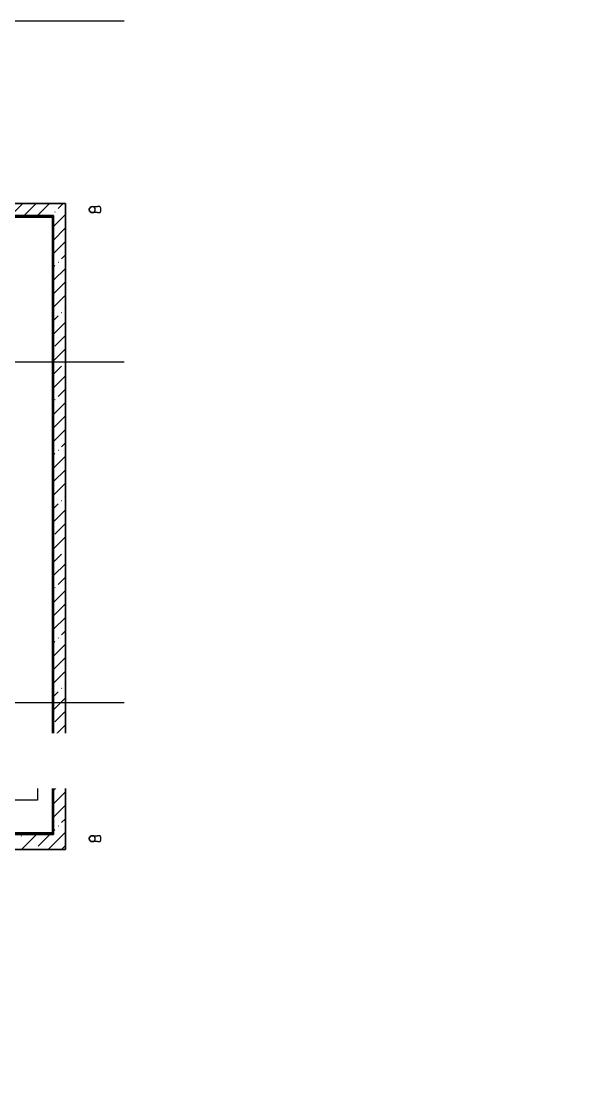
# Model space of a CAD drawing. Header units: millimetres. Extents: x -396912 to 182286, y -43638 to 41610.
# Drawn here: x -170405 to -161001, y 9078 to 26880 of the extents above; entities that cross this region are included whole.
import ezdxf
from ezdxf import colors
from ezdxf.entities.mleader import LeaderData, LeaderLine
from ezdxf.math import Vec2, Vec3

# ---------------------------------------------------------------- set-up
doc = ezdxf.new("R2010")
doc.units = ezdxf.units.MM
doc.linetypes.add('ADSK_Линия сетки', pattern=[25, 20, -2.5, 0, -2.5])
for name, color, linetype, lineweight in [('RC-Выноски', 7, 'Continuous', 0), ('Аннотация', 7, 'Continuous', 18), ('Обобщенные модели', 252, 'Continuous', 18), ('Ограждение', 252, 'Continuous', 9), ('Оси', 252, 'Continuous', 9), ('Стены наружные', 7, 'Continuous', 18)]:
    doc.layers.add(name, color=color, linetype=linetype, lineweight=lineweight)
doc.styles.add('RubezhCAD', font='', dxfattribs={"oblique": 10})
doc.styles.get('RubezhCAD').set_extended_font_data('GOST type A')
pattern_1 = [(0, (-204731, -798.36), (0, 600), []), (90, (-204731, -798.36), (-600, 4e-14), [])]

# ---------------------------------------------------------------- blocks, each defined once
blk = doc.blocks.new('подвал')
at = {"layer": 'Ограждение', "true_color": 0x636466}
h = blk.add_hatch(dxfattribs=at)
h.set_pattern_fill('FP_22', color=251, style=0, pattern_type=2)
h.set_pattern_definition(pattern_1)
h.paths.add_polyline_path([(-175592, 22687), (-175582, 22697), (-176852, 22697), (-176842, 22687), (-176413, 22687)])
h = blk.add_hatch(dxfattribs=at)
h.set_pattern_fill('FP_22', color=251, style=0, pattern_type=2)
h.set_pattern_definition(pattern_1)
h.paths.add_polyline_path([(-175582, 12377), (-175582, 22697), (-175592, 22687), (-175592, 12387)])
h = blk.add_hatch(dxfattribs=at)
h.set_pattern_fill('FP_22', color=251, style=0, pattern_type=2)
h.set_pattern_definition(pattern_1)
h.paths.add_polyline_path([(-177167, 12377), (-175582, 12377), (-175592, 12387), (-177192, 12387), (-177182, 12377)])
at = {"layer": 'Аннотация', "color": 251, "lineweight": 20, "true_color": 0x636466}
for p, q in [((-177133, 13434), (-175833, 13434)), ((-175833, 13434), (-175833, 12934)), ((-175833, 12934), (-177133, 12934))]:
    blk.add_line(p, q, dxfattribs=at)
at = {"layer": 'Обобщенные модели', "color": 251, "true_color": 0x636466}
for p, q in [((-174793, 22862), (-174834, 22862)), ((-174834, 22762), (-174793, 22762)), ((-174793, 12342), (-174834, 12342)), ((-174834, 12242), (-174793, 12242))]:
    blk.add_line(p, q, dxfattribs=at)
at = {"layer": 'Обобщенные модели', "color": 251, "true_color": 0x636466, "flags": 128}
for points in [[(-174970, 22812), (-174970, 22814), (-174970, 22816), (-174970, 22818), (-174969, 22820), (-174969, 22822), (-174969, 22824), (-174968, 22826), (-174967, 22828), (-174967, 22830), (-174966, 22831), (-174965, 22833), (-174964, 22835), (-174963, 22837), (-174962, 22838), (-174961, 22840), (-174960, 22842), (-174959, 22843), (-174958, 22845), (-174956, 22846), (-174955, 22848), (-174953, 22849), (-174952, 22850), (-174950, 22852), (-174949, 22853), (-174947, 22854), (-174945, 22855), (-174944, 22856), (-174942, 22857), (-174940, 22858), (-174938, 22859), (-174936, 22859), (-174934, 22860), (-174932, 22860), (-174930, 22861), (-174928, 22861), (-174926, 22861), (-174924, 22862), (-174922, 22862), (-174920, 22862), (-174920, 22862)], [(-174920, 22762), (-174922, 22762), (-174924, 22762), (-174926, 22762), (-174928, 22763), (-174930, 22763), (-174932, 22763), (-174934, 22764), (-174936, 22764), (-174938, 22765), (-174939, 22766), (-174941, 22767), (-174943, 22768), (-174945, 22769), (-174947, 22770), (-174948, 22771), (-174950, 22772), (-174951, 22773), (-174953, 22774), (-174954, 22776), (-174956, 22777), (-174957, 22779), (-174958, 22780), (-174960, 22782), (-174961, 22783), (-174962, 22785), (-174963, 22787), (-174964, 22788), (-174965, 22790), (-174966, 22792), (-174967, 22794), (-174967, 22796), (-174968, 22798), (-174968, 22799), (-174969, 22801), (-174969, 22803), (-174970, 22805), (-174970, 22807), (-174970, 22809), (-174970, 22811), (-174970, 22812)], [(-174920, 22862), (-174920, 22862), (-174920, 22862), (-174919, 22862), (-174918, 22862), (-174917, 22862), (-174916, 22862), (-174915, 22862), (-174914, 22862), (-174912, 22862), (-174910, 22862), (-174908, 22862), (-174906, 22862), (-174903, 22862), (-174901, 22862), (-174898, 22862), (-174895, 22862), (-174892, 22862), (-174889, 22862), (-174886, 22862), (-174882, 22862), (-174878, 22862), (-174875, 22862), (-174871, 22862), (-174867, 22862), (-174862, 22862), (-174858, 22862), (-174854, 22862), (-174849, 22862), (-174845, 22862), (-174840, 22862), (-174836, 22862), (-174834, 22862)], [(-174834, 22762), (-174838, 22762), (-174843, 22762), (-174848, 22762), (-174852, 22762), (-174856, 22762), (-174861, 22762), (-174865, 22762), (-174869, 22762), (-174873, 22762), (-174877, 22762), (-174881, 22762), (-174884, 22762), (-174888, 22762), (-174891, 22762), (-174894, 22762), (-174897, 22762), (-174900, 22762), (-174902, 22762), (-174905, 22762), (-174907, 22762), (-174909, 22762), (-174911, 22762), (-174913, 22762), (-174914, 22762), (-174916, 22762), (-174917, 22762), (-174918, 22762), (-174919, 22762), (-174919, 22762), (-174920, 22762), (-174920, 22762), (-174920, 22762)], [(-174970, 12292), (-174970, 12294), (-174970, 12296), (-174970, 12298), (-174969, 12300), (-174969, 12302), (-174969, 12304), (-174968, 12306), (-174967, 12308), (-174967, 12310), (-174966, 12311), (-174965, 12313), (-174964, 12315), (-174963, 12317), (-174962, 12318), (-174961, 12320), (-174960, 12322), (-174959, 12323), (-174958, 12325), (-174956, 12326), (-174955, 12328), (-174953, 12329), (-174952, 12330), (-174950, 12332), (-174949, 12333), (-174947, 12334), (-174945, 12335), (-174944, 12336), (-174942, 12337), (-174940, 12338), (-174938, 12339), (-174936, 12339), (-174934, 12340), (-174932, 12340), (-174930, 12341), (-174928, 12341), (-174926, 12341), (-174924, 12342), (-174922, 12342), (-174920, 12342), (-174920, 12342)], [(-174920, 12242), (-174922, 12242), (-174924, 12242), (-174926, 12242), (-174928, 12243), (-174930, 12243), (-174932, 12243), (-174934, 12244), (-174936, 12244), (-174938, 12245), (-174939, 12246), (-174941, 12247), (-174943, 12248), (-174945, 12249), (-174947, 12250), (-174948, 12251), (-174950, 12252), (-174951, 12253), (-174953, 12254), (-174954, 12256), (-174956, 12257), (-174957, 12259), (-174958, 12260), (-174960, 12262), (-174961, 12263), (-174962, 12265), (-174963, 12267), (-174964, 12268), (-174965, 12270), (-174966, 12272), (-174967, 12274), (-174967, 12276), (-174968, 12278), (-174968, 12279), (-174969, 12281), (-174969, 12283), (-174970, 12285), (-174970, 12287), (-174970, 12289), (-174970, 12291), (-174970, 12292)], [(-174920, 12342), (-174920, 12342), (-174920, 12342), (-174919, 12342), (-174918, 12342), (-174917, 12342), (-174916, 12342), (-174915, 12342), (-174914, 12342), (-174912, 12342), (-174910, 12342), (-174908, 12342), (-174906, 12342), (-174903, 12342), (-174901, 12342), (-174898, 12342), (-174895, 12342), (-174892, 12342), (-174889, 12342), (-174886, 12342), (-174882, 12342), (-174878, 12342), (-174875, 12342), (-174871, 12342), (-174867, 12342), (-174862, 12342), (-174858, 12342), (-174854, 12342), (-174849, 12342), (-174845, 12342), (-174840, 12342), (-174836, 12342), (-174834, 12342)], [(-174834, 12242), (-174838, 12242), (-174843, 12242), (-174848, 12242), (-174852, 12242), (-174856, 12242), (-174861, 12242), (-174865, 12242), (-174869, 12242), (-174873, 12242), (-174877, 12242), (-174881, 12242), (-174884, 12242), (-174888, 12242), (-174891, 12242), (-174894, 12242), (-174897, 12242), (-174900, 12242), (-174902, 12242), (-174905, 12242), (-174907, 12242), (-174909, 12242), (-174911, 12242), (-174913, 12242), (-174914, 12242), (-174916, 12242), (-174917, 12242), (-174918, 12242), (-174919, 12242), (-174919, 12242), (-174920, 12242), (-174920, 12242), (-174920, 12242)]]:
    blk.add_lwpolyline(points, dxfattribs=at)
at = {"layer": 'Обобщенные модели', "color": 251, "true_color": 0x636466}
for centre, start, end in [((-174920, 22812), 0, 180), ((-174920, 22812), 180, 0), ((-174920, 12292), 0, 180), ((-174920, 12292), 180, 0)]:
    blk.add_arc(centre, 50, start, end, dxfattribs=at)
for centre, start_param, end_param in [((-174793, 22812), 4.712389, 6.283185), ((-174793, 22812), 3.141593, 4.712389), ((-174793, 12292), 4.712389, 6.283185), ((-174793, 12292), 3.141593, 4.712389)]:
    blk.add_ellipse(centre, major_axis=(0, 50), ratio=0.309017, start_param=start_param, end_param=end_param, dxfattribs=at)
at = {"layer": 'Ограждение', "color": 251, "true_color": 0x636466}
for p, q in [((-176842, 22687), (-175592, 22687)), ((-175582, 22697), (-175592, 22687)), ((-175592, 22687), (-175582, 22697)), ((-175592, 22687), (-175592, 12387)), ((-175592, 12387), (-177192, 12387)), ((-175582, 12377), (-175592, 12387)), ((-175592, 12387), (-175582, 12377))]:
    blk.add_line(p, q, dxfattribs=at)
at = {"layer": 'Оси', "color": 251, "linetype": 'ADSK_Линия сетки', "ltscale": 100, "true_color": 0x636466}
for p, q in [((-174384, 25962), (-244528, 25962)), ((-174384, 20262), (-244528, 20262)), ((-174384, 14562), (-244528, 14562))]:
    blk.add_line(p, q, dxfattribs=at)
at = {"layer": 'Стены наружные', "color": 251, "lineweight": 30, "true_color": 0x636466}
for p, q in [((-175367, 22912), (-177017, 22912)), ((-175367, 12112), (-175367, 22912)), ((-177017, 22712), (-175567, 22712)), ((-176852, 22697), (-175582, 22697)), ((-175582, 22697), (-175582, 12377)), ((-175567, 22712), (-175567, 12362)), ((-175582, 12377), (-177182, 12377)), ((-175567, 12362), (-177167, 12362)), ((-176917, 12112), (-175367, 12112))]:
    blk.add_line(p, q, dxfattribs=at)
at = {"layer": 'Стены наружные', "color": 251, "linetype": 'Continuous', "lineweight": 9, "true_color": 0x636466}
for p, q in [((-176282, 22712), (-176082, 22912)), ((-176057, 22712), (-175857, 22912)), ((-175833, 22712), (-175633, 22912)), ((-175489, 22831), (-175408, 22912)), ((-175720, 22697), (-175705, 22712)), ((-175608, 22712), (-175601, 22719)), ((-175567, 22528), (-175367, 22728)), ((-175545, 22775), (-175543, 22777)), ((-175567, 22304), (-175377, 22494)), ((-175582, 22411), (-175567, 22426)), ((-175567, 22079), (-175367, 22279)), ((-175582, 21987), (-175567, 22002)), ((-175489, 21933), (-175487, 21935)), ((-175433, 21989), (-175367, 22055)), ((-175567, 21855), (-175545, 21877)), ((-175567, 21630), (-175367, 21830)), ((-175582, 21562), (-175567, 21577)), ((-175567, 21406), (-175367, 21606)), ((-175567, 21181), (-175367, 21381)), ((-175582, 21138), (-175567, 21153)), ((-175567, 20957), (-175489, 21035)), ((-175433, 21091), (-175431, 21093)), ((-175377, 21147), (-175367, 21157)), ((-175567, 20732), (-175367, 20932)), ((-175582, 20714), (-175567, 20729)), ((-175545, 20530), (-175367, 20708)), ((-175567, 20283), (-175367, 20483)), ((-175582, 20290), (-175567, 20305)), ((-175567, 20059), (-175433, 20193)), ((-175377, 20249), (-175374, 20251)), ((-175567, 19834), (-175367, 20034)), ((-175582, 19865), (-175567, 19880)), ((-175489, 19688), (-175367, 19810)), ((-175567, 19385), (-175367, 19585)), ((-175545, 19632), (-175543, 19634)), ((-175582, 19441), (-175567, 19456)), ((-175567, 19161), (-175377, 19351)), ((-175567, 18936), (-175367, 19136)), ((-175582, 19017), (-175567, 19032)), ((-175433, 18846), (-175367, 18912)), ((-175567, 18712), (-175545, 18734)), ((-175489, 18790), (-175487, 18792)), ((-175582, 18593), (-175567, 18608)), ((-175567, 18487), (-175367, 18687)), ((-175567, 18263), (-175367, 18463)), ((-175582, 18168), (-175567, 18183)), ((-175567, 18038), (-175367, 18238)), ((-175377, 18004), (-175367, 18014)), ((-175567, 17814), (-175489, 17892)), ((-175433, 17948), (-175431, 17950)), ((-175582, 17744), (-175567, 17759)), ((-175567, 17589), (-175367, 17789)), ((-175545, 17387), (-175367, 17565)), ((-175582, 17320), (-175567, 17335)), ((-175567, 17140), (-175367, 17340)), ((-175377, 17106), (-175374, 17108)), ((-175567, 16916), (-175433, 17050)), ((-175582, 16896), (-175567, 16911)), ((-175567, 16691), (-175367, 16891)), ((-175489, 16545), (-175367, 16667)), ((-175582, 16471), (-175567, 16486)), ((-175567, 16242), (-175367, 16442)), ((-175545, 16489), (-175543, 16491)), ((-175567, 16018), (-175377, 16208)), ((-175582, 16047), (-175567, 16062)), ((-175567, 15793), (-175367, 15993)), ((-175433, 15703), (-175367, 15769)), ((-175582, 15623), (-175567, 15638)), ((-175567, 15569), (-175545, 15591)), ((-175567, 15344), (-175367, 15544)), ((-175489, 15647), (-175487, 15649)), ((-175567, 15120), (-175367, 15320)), ((-175582, 15198), (-175567, 15213)), ((-175567, 14895), (-175367, 15095)), ((-175582, 14774), (-175567, 14789)), ((-175433, 14805), (-175431, 14807)), ((-175377, 14861), (-175367, 14871)), ((-175567, 14671), (-175489, 14749)), ((-175567, 14446), (-175367, 14646)), ((-175545, 14244), (-175367, 14422)), ((-175582, 14350), (-175567, 14365)), ((-175567, 13997), (-175367, 14197)), ((-175582, 13926), (-175567, 13941)), ((-175567, 13773), (-175433, 13907)), ((-175377, 13963), (-175374, 13965)), ((-175567, 13548), (-175367, 13748)), ((-175582, 13501), (-175567, 13516)), ((-175489, 13402), (-175367, 13524)), ((-175567, 13099), (-175367, 13299)), ((-175545, 13346), (-175543, 13348)), ((-175582, 13077), (-175567, 13092)), ((-175567, 12875), (-175377, 13065)), ((-175567, 12650), (-175367, 12850)), ((-175582, 12653), (-175567, 12668)), ((-175489, 12504), (-175487, 12506)), ((-175433, 12560), (-175367, 12626)), ((-176106, 12335), (-176104, 12338)), ((-176105, 12112), (-175855, 12362)), ((-175873, 12362), (-175858, 12377)), ((-175826, 12167), (-175631, 12362)), ((-175656, 12112), (-175406, 12362)), ((-175567, 12426), (-175545, 12448)), ((-175406, 12362), (-175367, 12401)), ((-175881, 12112), (-175880, 12113)), ((-175432, 12112), (-175367, 12177))]:
    blk.add_line(p, q, dxfattribs=at)
blk = doc.blocks.new('_None')

msp = doc.modelspace()

# ---------------------------------------------------------------- block references
msp.add_blockref('подвал', (5702, 918))

# ---------------------------------------------------------------- next in the draw order: leaders
at = {"layer": 'RC-Выноски'}
ml = msp.add_multileader_mtext('Standard', dxfattribs=at)
ml.set_content('ВВГнг(А)-LSLTx 2х1,5\\Pв подвал', color=256, style='RubezhCAD')
ml.set_leader_properties()
ml.set_arrow_properties(name='NONE')
ml.build(insert=Vec2(0, 0))
ml.multileader.update_dxf_attribs({"has_text_frame": 1, "text_left_attachment_type": 6, "text_right_attachment_type": 6, "dogleg_length": 2, "arrow_head_size": 400, "scale": 100})
ctx = ml.context
ctx.base_point, ctx.scale, ctx.char_height, ctx.arrow_head_size, ctx.landing_gap_size, ctx.plane_origin = Vec3(-33701, 9570), 100, 250, 400, 100, Vec3(-525845, -429537)
ctx.left_attachment, ctx.right_attachment, ctx.text_align_type = 6, 6, 1
notes = []
notes.append((ctx, [(1, (1, 1, 0), (-30436, 9570), (-1, 0), 200, [(0, [(-27186, 13435)], 0, [])])]))
ctx.mtext.insert, ctx.mtext.width, ctx.mtext.defined_height, ctx.mtext.alignment, ctx.mtext.flow_direction = Vec3(-32169, 9870), 4286.59, 1161, 2, 5
ctx.mtext.has_bg_fill, ctx.mtext.bg_color, ctx.mtext.bg_scale_factor, ctx.mtext.bg_transparency, ctx.mtext.use_window_bg_color = 1, -1027028792, 1.5, 0, 1
for ctx, leaders in notes:
    for number, flags, end, landing, length, lines in leaders:
        leader = LeaderData()
        leader.index, (leader.has_last_leader_line, leader.has_dogleg_vector, leader.attachment_direction) = number, flags
        leader.last_leader_point, leader.dogleg_vector, leader.dogleg_length = Vec3(end), Vec3(landing), length
        for number, points, colour, breaks in lines:
            line = LeaderLine()
            line.index, line.vertices, line.color, line.breaks = number, Vec3.list(points), colors.encode_raw_color(colour), breaks
            leader.lines.append(line)
        ctx.leaders.append(leader)

# ---------------------------------------------------------------- next in the draw order: leaders
ml = msp.add_multileader_mtext('Standard', dxfattribs=at)
ml.set_content('ВВГнг(А)-LSLTx 2х1,5\\Pс 1 этажа', color=256, style='RubezhCAD')
ml.set_leader_properties()
ml.set_arrow_properties(name='NONE')
ml.build(insert=Vec2(0, 0))
ml.multileader.update_dxf_attribs({"has_text_frame": 1, "text_left_attachment_type": 6, "text_right_attachment_type": 6, "dogleg_length": 2, "arrow_head_size": 400, "scale": 100})
ctx = ml.context
ctx.base_point, ctx.scale, ctx.char_height, ctx.arrow_head_size, ctx.landing_gap_size, ctx.plane_origin = Vec3(-199432, 14544), 100, 250, 400, 100, Vec3(-698623, -430320)
ctx.left_attachment, ctx.right_attachment, ctx.text_align_type = 6, 6, 1
notes = []
notes.append((ctx, [(0, (1, 1, 0), (-199632, 14544), (1, 0), 200, [(0, [(-199964, 12652)], 0, [])])]))
ctx.mtext.insert, ctx.mtext.width, ctx.mtext.defined_height, ctx.mtext.alignment, ctx.mtext.flow_direction = Vec3(-197899, 14844), 3675.15, 1161, 2, 5
ctx.mtext.has_bg_fill, ctx.mtext.bg_color, ctx.mtext.bg_scale_factor, ctx.mtext.bg_transparency, ctx.mtext.use_window_bg_color = 1, -1027028792, 1.5, 0, 1
for ctx, leaders in notes:
    for number, flags, end, landing, length, lines in leaders:
        leader = LeaderData()
        leader.index, (leader.has_last_leader_line, leader.has_dogleg_vector, leader.attachment_direction) = number, flags
        leader.last_leader_point, leader.dogleg_vector, leader.dogleg_length = Vec3(end), Vec3(landing), length
        for number, points, colour, breaks in lines:
            line = LeaderLine()
            line.index, line.vertices, line.color, line.breaks = number, Vec3.list(points), colors.encode_raw_color(colour), breaks
            leader.lines.append(line)
        ctx.leaders.append(leader)

doc.saveas('drawing.dxf')
